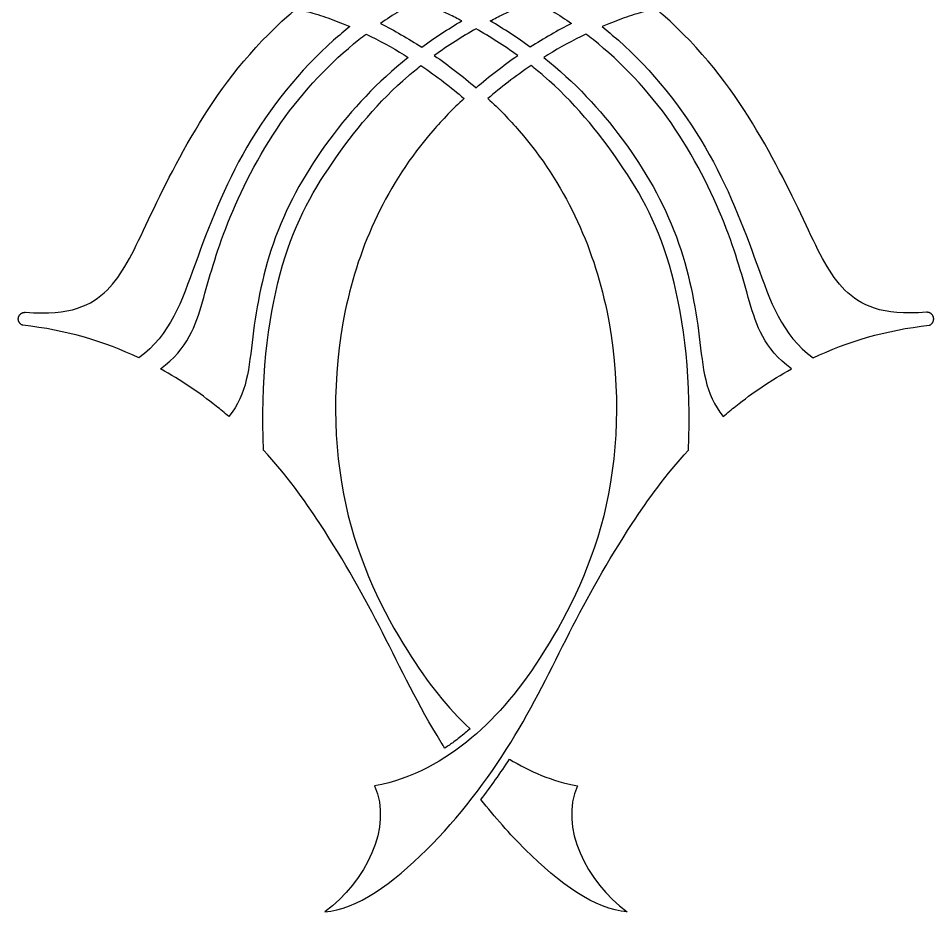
# Model space of a CAD drawing. Header units: millimetres. Extents: x -135 to 7155, y -215 to 2165.
# Drawn here: x 81.66 to 113.07, y -65.91 to -35.25 of the extents above; entities that cross this region are included whole.
import ezdxf

# ---------------------------------------------------------------- set-up
doc = ezdxf.new("R2010")
doc.units = ezdxf.units.MM
doc.header["$MEASUREMENT"] = 0
doc.layers.add('Default', color=18, linetype='Continuous')

msp = doc.modelspace()

# ---------------------------------------------------------------- linework, layer by layer
at = {"layer": 'Default', "color": 5}
for points in [[(95.371, -34.629), (94.938, -34.87), (94.51, -35.133), (94.089, -35.427)], [(99.362, -34.629), (99.796, -34.87), (100.224, -35.133), (100.644, -35.427)], [(94.089, -35.427), (94.565, -35.669), (95.04, -35.942), (95.506, -36.242)], [(95.506, -36.242), (95.945, -35.921), (96.409, -35.618), (96.879, -35.341)], [(99.228, -36.242), (98.788, -35.921), (98.325, -35.618), (97.854, -35.341)], [(100.644, -35.427), (100.168, -35.669), (99.693, -35.942), (99.228, -36.242)], [(97.367, -35.61), (96.891, -35.883), (96.406, -36.19), (95.936, -36.529)], [(98.797, -36.529), (98.327, -36.19), (97.842, -35.883), (97.367, -35.61)], [(95.936, -36.529), (96.43, -36.87), (96.911, -37.241), (97.367, -37.636)], [(97.367, -37.636), (97.823, -37.241), (98.303, -36.87), (98.797, -36.529)], [(85.8, -46.902), (84.638, -46.354), (83.311, -45.943), (81.818, -45.786)], [(108.934, -46.902), (110.095, -46.354), (111.422, -45.943), (112.915, -45.786)], [(97.538, -62.057), (97.882, -61.608), (98.209, -61.146), (98.517, -60.671)], [(98.517, -60.671), (99.206, -61.098), (99.974, -61.426), (100.845, -61.591)], [(93.888, -61.591), (94.517, -63), (93.578, -64.882), (92.185, -65.907)], [(100.845, -61.591), (100.216, -63), (101.155, -64.882), (102.548, -65.907)]]:
    msp.add_open_spline(points, degree=3, dxfattribs=at)
for points, knots in [([(96.879, -35.341), (96.731, -35.262), (96.206, -34.992), (95.713, -34.77), (95.371, -34.629)], [77.525816, 77.525816, 77.525816, 77.525816, 78.350045, 80.478266, 80.478266, 80.478266, 80.478266]), ([(97.854, -35.341), (98.002, -35.262), (98.528, -34.992), (99.02, -34.77), (99.362, -34.629)], [29.152154, 29.152154, 29.152154, 29.152154, 29.976383, 32.104604, 32.104604, 32.104604, 32.104604]), ([(81.909, -45.34), (83.453, -45.455), (84.9, -44.765), (85.915, -42.608), (87.696, -38.871), (89.681, -36.222), (91.115, -34.994), (91.197, -34.924)], [329.345209, 329.345209, 329.345209, 329.345209, 335.885871, 342.426532, 348.967193, 355.507855, 355.90143, 355.90143, 355.90143, 355.90143]), ([(91.197, -34.924), (91.388, -34.967), (91.813, -35.077), (92.347, -35.257), (92.768, -35.421), (92.962, -35.503), (93.041, -35.536)], [355.90143, 355.90143, 355.90143, 355.90143, 356.818162, 357.951285, 358.535387, 358.934895, 358.934895, 358.934895, 358.934895]), ([(103.536, -34.924), (103.345, -34.967), (102.921, -35.077), (102.387, -35.257), (101.965, -35.421), (101.771, -35.503), (101.693, -35.536)], [355.90143, 355.90143, 355.90143, 355.90143, 356.818162, 357.951285, 358.535387, 358.934895, 358.934895, 358.934895, 358.934895]), ([(112.824, -45.34), (111.28, -45.455), (109.834, -44.765), (108.819, -42.608), (107.037, -38.871), (105.052, -36.222), (103.619, -34.994), (103.536, -34.924)], [329.345209, 329.345209, 329.345209, 329.345209, 335.885871, 342.426532, 348.967193, 355.507855, 355.90143, 355.90143, 355.90143, 355.90143]), ([(93.041, -35.536), (92.852, -35.686), (91.497, -36.818), (89.251, -39.618), (87.66, -43.812), (86.878, -46.109), (85.8, -46.902)], [358.934895, 358.934895, 358.934895, 358.934895, 359.93689, 366.21852, 372.500151, 378.78178, 378.78178, 378.78178, 378.78178]), ([(86.543, -47.282), (87.488, -46.569), (87.997, -45.021), (88.653, -42.476), (90.523, -38.694), (92.456, -36.68), (93.511, -35.852), (93.593, -35.79)], [280.790282, 280.790282, 280.790282, 280.790282, 285.560161, 290.330041, 295.09992, 299.869799, 300.269109, 300.269109, 300.269109, 300.269109]), ([(93.593, -35.79), (94.039, -36.006), (94.525, -36.273), (94.995, -36.564), (95.043, -36.594)], [300.269109, 300.269109, 300.269109, 300.269109, 302.589453, 302.856445, 302.856445, 302.856445, 302.856445]), ([(101.14, -35.79), (100.694, -36.006), (100.209, -36.273), (99.738, -36.564), (99.69, -36.594)], [254.049994, 254.049994, 254.049994, 254.049994, 256.370339, 256.63733, 256.63733, 256.63733, 256.63733]), ([(108.19, -47.282), (107.245, -46.569), (106.737, -45.021), (106.08, -42.476), (104.21, -38.694), (102.277, -36.68), (101.222, -35.852), (101.14, -35.79)], [234.571168, 234.571168, 234.571168, 234.571168, 239.341047, 244.110926, 248.880805, 253.650685, 254.049994, 254.049994, 254.049994, 254.049994]), ([(101.693, -35.536), (101.881, -35.686), (103.236, -36.818), (105.483, -39.618), (107.073, -43.812), (107.856, -46.109), (108.934, -46.902)], [358.934895, 358.934895, 358.934895, 358.934895, 359.93689, 366.21852, 372.500151, 378.78178, 378.78178, 378.78178, 378.78178]), ([(95.043, -36.594), (93.981, -37.437), (92.187, -39.368), (90.281, -42.706), (89.618, -46.329), (89.528, -48.148), (88.883, -48.916)], [256.63733, 256.63733, 256.63733, 256.63733, 261.640337, 266.86512, 272.089904, 277.314686, 277.314686, 277.314686, 277.314686]), ([(99.69, -36.594), (100.752, -37.437), (102.547, -39.368), (104.452, -42.706), (105.116, -46.329), (105.206, -48.148), (105.851, -48.916)], [256.63733, 256.63733, 256.63733, 256.63733, 261.640337, 266.86512, 272.089904, 277.314686, 277.314686, 277.314686, 277.314686]), ([(90.078, -50.071), (89.968, -47.725), (90.462, -43.532), (92.321, -40.162), (94.148, -37.959), (95.331, -36.989), (95.476, -36.875)], [684.598015, 684.598015, 684.598015, 684.598015, 690.582818, 696.567622, 702.552426, 703.372802, 703.372802, 703.372802, 703.372802]), ([(95.476, -36.875), (95.744, -37.056), (96.249, -37.418), (96.732, -37.809), (96.958, -38.003)], [703.372802, 703.372802, 703.372802, 703.372802, 704.886727, 706.277404, 706.277404, 706.277404, 706.277404]), ([(99.257, -36.875), (98.989, -37.056), (98.484, -37.418), (98.001, -37.809), (97.776, -38.003)], [703.372802, 703.372802, 703.372802, 703.372802, 704.886727, 706.277404, 706.277404, 706.277404, 706.277404]), ([(104.655, -50.071), (104.765, -47.725), (104.271, -43.532), (102.412, -40.162), (100.585, -37.959), (99.402, -36.989), (99.257, -36.875)], [684.598015, 684.598015, 684.598015, 684.598015, 690.582818, 696.567622, 702.552426, 703.372802, 703.372802, 703.372802, 703.372802]), ([(96.958, -38.003), (96.578, -38.356), (94.525, -40.47), (92.38, -45.146), (92.487, -52.308), (94.941, -57.096), (96.392, -58.921), (97.164, -59.632)], [706.277404, 706.277404, 706.277404, 706.277404, 708.24311, 717.512705, 726.782299, 736.051894, 744.103797, 744.103797, 744.103797, 744.103797]), ([(97.776, -38.003), (98.155, -38.356), (100.208, -40.47), (102.353, -45.146), (102.246, -52.308), (99.68, -57.315), (97.367, -60.099), (95.205, -61.342), (93.888, -61.591)], [706.277404, 706.277404, 706.277404, 706.277404, 708.24311, 717.512704, 726.782299, 736.051894, 745.321488, 754.591083, 754.591083, 754.591083, 754.591083]), ([(88.883, -48.916), (88.743, -48.795), (88.05, -48.222), (87.247, -47.671), (86.543, -47.282)], [277.314686, 277.314686, 277.314686, 277.314686, 278.039114, 280.790282, 280.790282, 280.790282, 280.790282]), ([(105.851, -48.916), (105.99, -48.795), (106.683, -48.222), (107.486, -47.671), (108.19, -47.282)], [231.095572, 231.095572, 231.095572, 231.095572, 231.819999, 234.571168, 234.571168, 234.571168, 234.571168]), ([(96.297, -60.297), (96.256, -60.233), (95.418, -58.892), (94.189, -56.301), (92.455, -53.151), (90.858, -50.915), (90.078, -50.071)], [663.383113, 663.383113, 663.383113, 663.383113, 663.784775, 671.723736, 679.662697, 684.598015, 684.598015, 684.598015, 684.598015]), ([(92.185, -65.907), (93.258, -65.857), (95.814, -63.953), (98.746, -60.092), (100.544, -56.301), (102.279, -53.151), (103.876, -50.915), (104.655, -50.071)], [762.805036, 762.805036, 762.805036, 762.805036, 770.743997, 778.682958, 786.621919, 794.56088, 799.496197, 799.496197, 799.496197, 799.496197]), ([(97.164, -59.632), (97.109, -59.68), (96.926, -59.834), (96.64, -60.059), (96.402, -60.227), (96.297, -60.297)], [23.954535, 23.954535, 23.954535, 23.954535, 24.174268, 24.670321, 25.047932, 25.047932, 25.047932, 25.047932]), ([(102.548, -65.907), (101.475, -65.857), (99.576, -64.443), (98.01, -62.659), (97.538, -62.057)], [647.906853, 647.906853, 647.906853, 647.906853, 655.845814, 659.700195, 659.700195, 659.700195, 659.700195])]:
    msp.add_open_spline(points, degree=3, knots=knots, dxfattribs=at)
for points, knots in [([(81.818, -45.786), (81.627, -45.72), (81.667, -45.523), (81.708, -45.326), (81.909, -45.34)], [328.314454, 328.314454, 328.314454, 328.829832, 328.829832, 329.345209, 329.345209, 329.345209]), ([(112.915, -45.786), (113.106, -45.72), (113.066, -45.523), (113.025, -45.326), (112.824, -45.34)], [383.033529, 383.033529, 383.033529, 383.548907, 383.548907, 384.064285, 384.064285, 384.064285])]:
    msp.add_rational_spline(points, [1, 0.750680580893, 1, 0.750680580893, 1], degree=2, knots=knots, dxfattribs=at)

doc.saveas('drawing.dxf')
